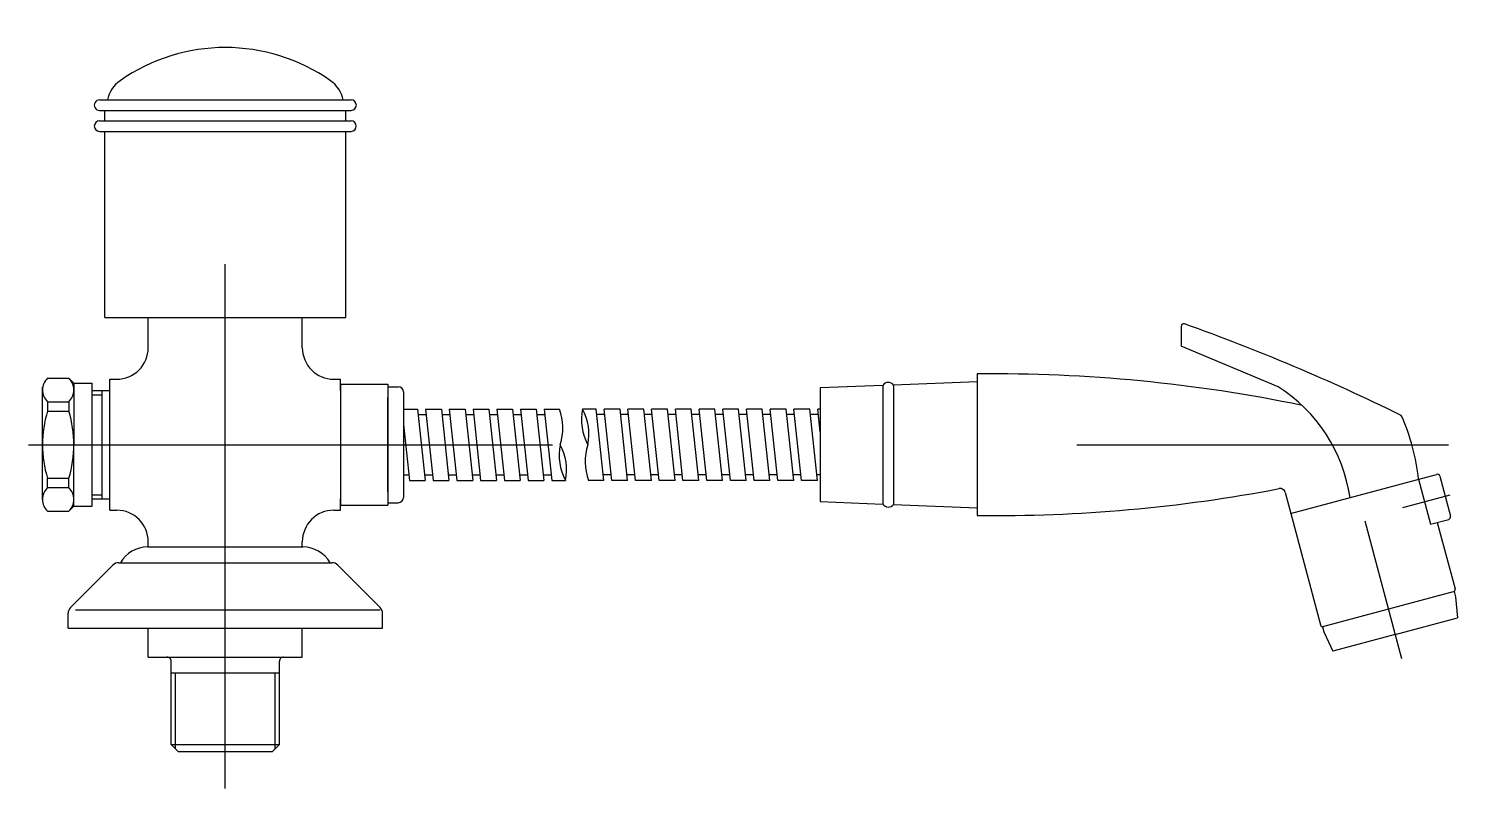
# Model space of a CAD drawing. Extents: x -669.685 to -669.412, y 0.403 to 0.548.
import ezdxf

# ---------------------------------------------------------------- set-up
doc = ezdxf.new("R2010")
doc.units = 0
doc.header["$LTSCALE"] = 0.2
doc.header["$MEASUREMENT"] = 0
doc.linetypes.add('AXES', pattern=[0.54, 0.3, -0.08, 0.08, -0.08])
doc.linetypes.add('CONTINU', pattern=[0])
doc.layers.get('0').update_dxf_attribs({"linetype": 'CONTINUOUS'})
doc.layers.add('DECA_EIXOS', color=5, linetype='AXES')

msp = doc.modelspace()

# ---------------------------------------------------------------- linework, layer by layer
at = {"linetype": 'CONTINU'}
for points in [[(-669.62698, 0.53776, 0.315213), (-669.66713, 0.53776)], [(-669.66713, 0.53776, 0.190157), (-669.66956, 0.53409)], [(-669.62456, 0.53409, 0.190607), (-669.62698, 0.53776)], [(-669.67105, 0.53409, 1.000218), (-669.67105, 0.53209)], [(-669.62305, 0.53209, 0.999755), (-669.62305, 0.53409)], [(-669.67106, 0.53009, 1), (-669.67106, 0.52809)], [(-669.62306, 0.52809, 1), (-669.62306, 0.53009)], [(-669.464, 0.49137, 0.51875), (-669.46467, 0.49089)], [(-669.42281, 0.47398, 0.027965), (-669.464, 0.49137)], [(-669.66776, 0.48082, 0.414214), (-669.66176, 0.48682)], [(-669.63236, 0.48682, 0.414214), (-669.62636, 0.48082)], [(-669.68097, 0.48102, 0.434036), (-669.68097, 0.4765)], [(-669.67694, 0.4765, 0.434042), (-669.67694, 0.48102)], [(-669.51956, 0.47971, 0.537394), (-669.52156, 0.47964)], [(-669.4416, 0.47583, 0.053816), (-669.50356, 0.48182)], [(-669.61306, 0.47838, 0.413815), (-669.61405, 0.47938)], [(-669.43244, 0.45823, 0.220119), (-669.44617, 0.47936)], [(-669.68097, 0.47472, 0.0762), (-669.68196, 0.46832)], [(-669.67596, 0.46825, 0.074637), (-669.6769, 0.47472)], [(-669.58316, 0.46832, 0.175194), (-669.58329, 0.47512)], [(-669.57889, 0.47512, 0.177305), (-669.57786, 0.46832)], [(-669.57786, 0.46832, 0.177305), (-669.57889, 0.47512)], [(-669.42257, 0.47373, 0.176367), (-669.42281, 0.47398)], [(-669.41937, 0.46174, 0.078111), (-669.42257, 0.47373)], [(-669.68196, 0.46832, 0.076221), (-669.68097, 0.46192)], [(-669.6769, 0.46192, 0.074637), (-669.67596, 0.46839)], [(-669.58316, 0.46832, 0.177304), (-669.58213, 0.46152)], [(-669.58213, 0.46152, 0.177305), (-669.58316, 0.46832)], [(-669.57786, 0.46832, 0.175194), (-669.57774, 0.46152)], [(-669.4153, 0.46231, 0.41421), (-669.41591, 0.46266)], [(-669.68097, 0.46014, 0.434036), (-669.68097, 0.45562)], [(-669.67694, 0.45562, 0.43404), (-669.67694, 0.46014)], [(-669.61405, 0.45726, 0.413793), (-669.61306, 0.45826)], [(-669.50356, 0.45482, 0.049977), (-669.44596, 0.45994)], [(-669.4448, 0.45922, 0.39292), (-669.44596, 0.45994)], [(-669.66176, 0.44982, 0.414213), (-669.66776, 0.45582)], [(-669.62636, 0.45582, 0.414214), (-669.63236, 0.44982)], [(-669.52156, 0.457, 0.5374), (-669.51956, 0.45693)], [(-669.41361, 0.45407, 0.414204), (-669.41325, 0.45468)], [(-669.66186, 0.44882, 0.267948), (-669.66706, 0.44582)], [(-669.62706, 0.44582, 0.267943), (-669.63225, 0.44882)], [(-669.66739, 0.44582, 0.198912), (-669.66852, 0.44535)], [(-669.62559, 0.44535, 0.198911), (-669.62672, 0.44582)], [(-669.41275, 0.44024, 0.414252), (-669.4124, 0.44085)], [(-669.67659, 0.43729, 0.19854), (-669.67706, 0.43616)], [(-669.61706, 0.43616, 0.198535), (-669.61752, 0.43729)], [(-669.43809, 0.43397, 0.414259), (-669.43748, 0.43362)], [(-669.65739, 0.42702, 0.414221), (-669.65819, 0.42782)], [(-669.63593, 0.42782, 0.414219), (-669.63673, 0.42702)]]:
    msp.add_lwpolyline(points, format="xyb", dxfattribs=at)
for points in [[(-669.67105, 0.53409), (-669.62305, 0.53409)], [(-669.67105, 0.53209), (-669.62305, 0.53209)], [(-669.67006, 0.53009), (-669.67006, 0.53209)], [(-669.62406, 0.53009), (-669.62406, 0.53209)], [(-669.67106, 0.53009), (-669.62306, 0.53009)], [(-669.67106, 0.52809), (-669.62306, 0.52809)], [(-669.67006, 0.49259), (-669.67006, 0.52809)], [(-669.62406, 0.49259), (-669.62406, 0.52809)], [(-669.67006, 0.49259), (-669.62406, 0.49259)], [(-669.66176, 0.48682), (-669.66176, 0.49259)], [(-669.63236, 0.48682), (-669.63236, 0.49259)], [(-669.46467, 0.49089), (-669.46467, 0.48715)], [(-669.44617, 0.47936), (-669.46467, 0.48715)], [(-669.68097, 0.48102), (-669.67694, 0.48102)], [(-669.67694, 0.48102), (-669.67596, 0.48007)], [(-669.67596, 0.48007), (-669.67596, 0.46825)], [(-669.67596, 0.48007), (-669.67246, 0.48007)], [(-669.67246, 0.47865), (-669.67246, 0.48007)], [(-669.66906, 0.48082), (-669.66776, 0.48082)], [(-669.66906, 0.45582), (-669.66906, 0.48082)], [(-669.62636, 0.48082), (-669.62506, 0.48082)], [(-669.62506, 0.47865), (-669.62506, 0.48082)], [(-669.62506, 0.47988), (-669.61606, 0.47988)], [(-669.62506, 0.47988), (-669.62506, 0.45676)], [(-669.61606, 0.47988), (-669.61606, 0.45676)], [(-669.50356, 0.48033), (-669.51956, 0.47971)], [(-669.50356, 0.48182), (-669.50356, 0.45482)], [(-669.68196, 0.45788), (-669.68196, 0.47932)], [(-669.67246, 0.47865), (-669.66906, 0.47865)], [(-669.67246, 0.45657), (-669.67246, 0.47865)], [(-669.67246, 0.47785), (-669.67056, 0.47785)], [(-669.67056, 0.45799), (-669.67056, 0.47865)], [(-669.61606, 0.47938), (-669.61405, 0.47938)], [(-669.61606, 0.45932), (-669.61606, 0.47732)], [(-669.61306, 0.47838), (-669.61306, 0.45826)], [(-669.52156, 0.47964), (-669.53356, 0.47918)], [(-669.53356, 0.47918), (-669.53356, 0.45816)], [(-669.53356, 0.47918), (-669.53356, 0.45747)], [(-669.52156, 0.47964), (-669.52156, 0.47555)], [(-669.51956, 0.47971), (-669.51956, 0.47748)], [(-669.51956, 0.47748), (-669.51956, 0.45693)], [(-669.68097, 0.4765), (-669.67694, 0.4765)], [(-669.68097, 0.4765), (-669.68097, 0.47472)], [(-669.68097, 0.47472), (-669.6769, 0.47472)], [(-669.67694, 0.4765), (-669.6769, 0.47472)], [(-669.61306, 0.47512), (-669.61035, 0.47512)], [(-669.61035, 0.47512), (-669.6089, 0.46152)], [(-669.60885, 0.47512), (-669.60583, 0.47512)], [(-669.60885, 0.47512), (-669.60739, 0.46152)], [(-669.60583, 0.47512), (-669.60437, 0.46152)], [(-669.60432, 0.47512), (-669.6013, 0.47512)], [(-669.60432, 0.47512), (-669.60287, 0.46152)], [(-669.6013, 0.47512), (-669.59985, 0.46152)], [(-669.59979, 0.47512), (-669.59678, 0.47512)], [(-669.59979, 0.47512), (-669.59834, 0.46152)], [(-669.59678, 0.47512), (-669.59532, 0.46152)], [(-669.59527, 0.47512), (-669.59225, 0.47512)], [(-669.59527, 0.47512), (-669.59381, 0.46152)], [(-669.59225, 0.47512), (-669.5908, 0.46152)], [(-669.59074, 0.47512), (-669.58773, 0.47512)], [(-669.59074, 0.47512), (-669.58929, 0.46152)], [(-669.58773, 0.47512), (-669.58627, 0.46152)], [(-669.58622, 0.47512), (-669.58329, 0.47512)], [(-669.58622, 0.47512), (-669.58476, 0.46152)], [(-669.57626, 0.47512), (-669.57889, 0.47512)], [(-669.57481, 0.46152), (-669.57626, 0.47512)], [(-669.57173, 0.47512), (-669.57475, 0.47512)], [(-669.5733, 0.46152), (-669.57475, 0.47512)], [(-669.57028, 0.46152), (-669.57173, 0.47512)], [(-669.56721, 0.47512), (-669.57023, 0.47512)], [(-669.56877, 0.46152), (-669.57023, 0.47512)], [(-669.56575, 0.46152), (-669.56721, 0.47512)], [(-669.56268, 0.47512), (-669.5657, 0.47512)], [(-669.56425, 0.46152), (-669.5657, 0.47512)], [(-669.56123, 0.46152), (-669.56268, 0.47512)], [(-669.55816, 0.47512), (-669.56117, 0.47512)], [(-669.55972, 0.46152), (-669.56117, 0.47512)], [(-669.5567, 0.46152), (-669.55816, 0.47512)], [(-669.55363, 0.47512), (-669.55665, 0.47512)], [(-669.55519, 0.46152), (-669.55665, 0.47512)], [(-669.55218, 0.46152), (-669.55363, 0.47512)], [(-669.55067, 0.46152), (-669.55212, 0.47512)], [(-669.54911, 0.47512), (-669.55212, 0.47512)], [(-669.54765, 0.46152), (-669.54911, 0.47512)], [(-669.54614, 0.46152), (-669.5476, 0.47512)], [(-669.54458, 0.47512), (-669.5476, 0.47512)], [(-669.54313, 0.46152), (-669.54458, 0.47512)], [(-669.54006, 0.47512), (-669.54307, 0.47512)], [(-669.54162, 0.46152), (-669.54307, 0.47512)], [(-669.5386, 0.46152), (-669.54006, 0.47512)], [(-669.53553, 0.47512), (-669.53855, 0.47512)], [(-669.53709, 0.46152), (-669.53855, 0.47512)], [(-669.53407, 0.46152), (-669.53553, 0.47512)], [(-669.53356, 0.47512), (-669.53402, 0.47512)], [(-669.53356, 0.47077), (-669.53402, 0.47512)], [(-669.52156, 0.47555), (-669.52156, 0.457)], [(-669.61306, 0.47216), (-669.61192, 0.46152)], [(-669.61024, 0.47409), (-669.60874, 0.47409)], [(-669.60572, 0.47409), (-669.60421, 0.47409)], [(-669.60119, 0.47409), (-669.59968, 0.47409)], [(-669.59667, 0.47409), (-669.59516, 0.47409)], [(-669.59214, 0.47409), (-669.59063, 0.47409)], [(-669.58762, 0.47409), (-669.58611, 0.47409)], [(-669.57464, 0.47409), (-669.57615, 0.47409)], [(-669.57012, 0.47409), (-669.57162, 0.47409)], [(-669.56559, 0.47409), (-669.5671, 0.47409)], [(-669.56106, 0.47409), (-669.56257, 0.47409)], [(-669.55654, 0.47409), (-669.55805, 0.47409)], [(-669.55201, 0.47409), (-669.55352, 0.47409)], [(-669.54749, 0.47409), (-669.549, 0.47409)], [(-669.54296, 0.47409), (-669.54447, 0.47409)], [(-669.53844, 0.47409), (-669.53994, 0.47409)], [(-669.53391, 0.47409), (-669.53542, 0.47409)], [(-669.67599, 0.45657), (-669.67596, 0.46839)], [(-669.68097, 0.46192), (-669.6769, 0.46192)], [(-669.68097, 0.46014), (-669.68097, 0.46192)], [(-669.67694, 0.46014), (-669.6769, 0.46192)], [(-669.61306, 0.46256), (-669.61203, 0.46256)], [(-669.61192, 0.46152), (-669.6089, 0.46152)], [(-669.60901, 0.46256), (-669.6075, 0.46256)], [(-669.60739, 0.46152), (-669.60437, 0.46152)], [(-669.60448, 0.46256), (-669.60298, 0.46256)], [(-669.60287, 0.46152), (-669.59985, 0.46152)], [(-669.59996, 0.46256), (-669.59845, 0.46256)], [(-669.59834, 0.46152), (-669.59532, 0.46152)], [(-669.59543, 0.46256), (-669.59392, 0.46256)], [(-669.59381, 0.46152), (-669.5908, 0.46152)], [(-669.59091, 0.46256), (-669.5894, 0.46256)], [(-669.58929, 0.46152), (-669.58627, 0.46152)], [(-669.58638, 0.46256), (-669.58487, 0.46256)], [(-669.58476, 0.46152), (-669.58213, 0.46152)], [(-669.57481, 0.46152), (-669.57774, 0.46152)], [(-669.57341, 0.46256), (-669.57492, 0.46256)], [(-669.57028, 0.46152), (-669.5733, 0.46152)], [(-669.56888, 0.46256), (-669.57039, 0.46256)], [(-669.56575, 0.46152), (-669.56877, 0.46152)], [(-669.56436, 0.46256), (-669.56586, 0.46256)], [(-669.56123, 0.46152), (-669.56425, 0.46152)], [(-669.55983, 0.46256), (-669.56134, 0.46256)], [(-669.5567, 0.46152), (-669.55972, 0.46152)], [(-669.5553, 0.46256), (-669.55681, 0.46256)], [(-669.55218, 0.46152), (-669.55519, 0.46152)], [(-669.55078, 0.46256), (-669.55229, 0.46256)], [(-669.54765, 0.46152), (-669.55067, 0.46152)], [(-669.54625, 0.46256), (-669.54776, 0.46256)], [(-669.54313, 0.46152), (-669.54614, 0.46152)], [(-669.54173, 0.46256), (-669.54324, 0.46256)], [(-669.5386, 0.46152), (-669.54162, 0.46152)], [(-669.5372, 0.46256), (-669.53871, 0.46256)], [(-669.53407, 0.46152), (-669.53709, 0.46152)], [(-669.53356, 0.46256), (-669.53419, 0.46256)], [(-669.44378, 0.4552), (-669.41591, 0.46266)], [(-669.41937, 0.46174), (-669.41706, 0.45314)], [(-669.4153, 0.46231), (-669.41325, 0.45468)], [(-669.68097, 0.46014), (-669.67694, 0.46014)], [(-669.67246, 0.45879), (-669.67056, 0.45879)], [(-669.4448, 0.45922), (-669.44379, 0.45543)], [(-669.68097, 0.45562), (-669.67694, 0.45562)], [(-669.67694, 0.45562), (-669.67599, 0.45657)], [(-669.67599, 0.45657), (-669.67246, 0.45657)], [(-669.67246, 0.45799), (-669.66906, 0.45799)], [(-669.66906, 0.45582), (-669.66776, 0.45582)], [(-669.62636, 0.45582), (-669.62506, 0.45582)], [(-669.62506, 0.45582), (-669.62506, 0.45799)], [(-669.62506, 0.45676), (-669.61606, 0.45676)], [(-669.61606, 0.45726), (-669.61405, 0.45726)], [(-669.53356, 0.45747), (-669.52156, 0.457)], [(-669.51956, 0.45693), (-669.50356, 0.45631)], [(-669.44379, 0.45543), (-669.43809, 0.43397)], [(-669.41706, 0.45314), (-669.41361, 0.45407)], [(-669.41578, 0.45348), (-669.4124, 0.44085)], [(-669.66186, 0.44882), (-669.63225, 0.44882)], [(-669.66176, 0.44882), (-669.66176, 0.44982)], [(-669.63236, 0.44882), (-669.63236, 0.44982)], [(-669.67659, 0.43729), (-669.66852, 0.44535)], [(-669.66739, 0.44582), (-669.62672, 0.44582)], [(-669.61752, 0.43729), (-669.62559, 0.44535)], [(-669.41275, 0.44024), (-669.43768, 0.4336)], [(-669.41257, 0.44033), (-669.4123, 0.43933)], [(-669.4123, 0.43933), (-669.41194, 0.43528)], [(-669.67564, 0.43682), (-669.61752, 0.43682)], [(-669.67706, 0.43332), (-669.67706, 0.43616)], [(-669.61706, 0.43332), (-669.61706, 0.43616)], [(-669.43768, 0.4336), (-669.43741, 0.4326)], [(-669.42382, 0.4321), (-669.41194, 0.43528)], [(-669.67706, 0.43332), (-669.61706, 0.43332)], [(-669.66176, 0.42782), (-669.66176, 0.43332)], [(-669.63236, 0.42782), (-669.63236, 0.43332)], [(-669.43741, 0.4326), (-669.43569, 0.42892)], [(-669.42382, 0.4321), (-669.43569, 0.42892)], [(-669.66176, 0.42782), (-669.63236, 0.42782)], [(-669.65739, 0.41115), (-669.65739, 0.42702)], [(-669.63673, 0.41115), (-669.63673, 0.42702)], [(-669.65739, 0.42482), (-669.63753, 0.42482)], [(-669.65659, 0.41035), (-669.65659, 0.42482)], [(-669.63753, 0.42482), (-669.63673, 0.42482)], [(-669.63753, 0.41035), (-669.63753, 0.42482)], [(-669.65739, 0.41115), (-669.63673, 0.41115)], [(-669.65739, 0.41115), (-669.65606, 0.40982)], [(-669.65606, 0.40982), (-669.63806, 0.40982)], [(-669.63806, 0.40982), (-669.63673, 0.41115)]]:
    msp.add_lwpolyline(points, dxfattribs=at)
at = {"layer": 'DECA_EIXOS'}
for points in [[(-669.64706, 0.40276), (-669.64706, 0.5477)], [(-669.68459, 0.46832), (-669.41363, 0.46832)], [(-669.42235, 0.45633), (-669.41334, 0.45874)], [(-669.42964, 0.45383), (-669.42259, 0.42751)]]:
    msp.add_lwpolyline(points, dxfattribs=at)

doc.saveas('drawing.dxf')
